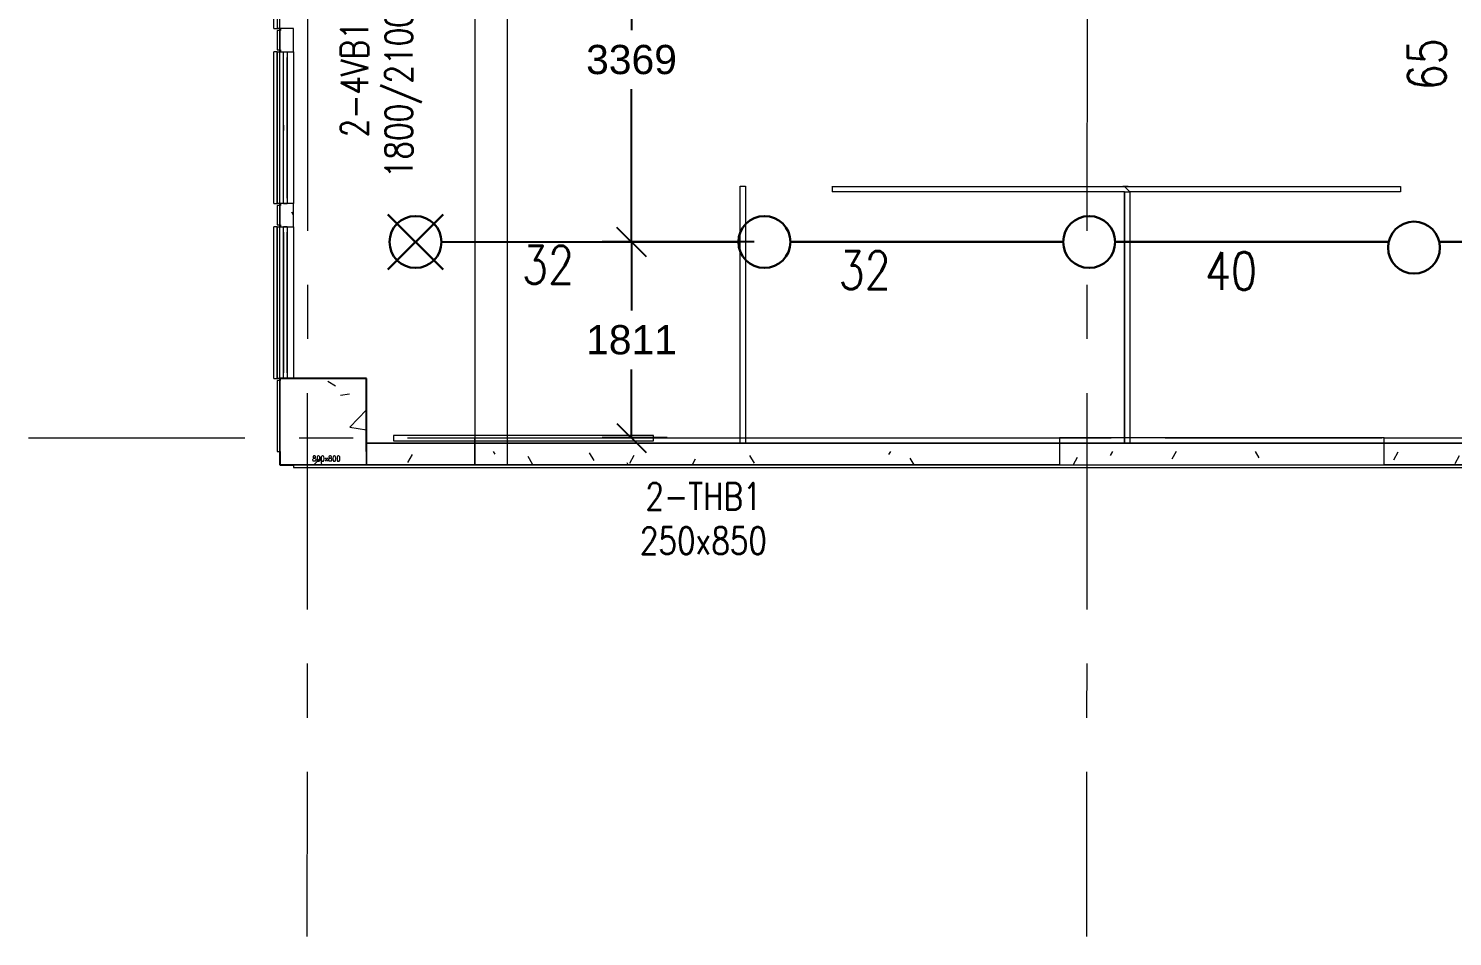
# Model space of a CAD drawing. Header units: millimetres. Extents: x -47219 to 440296, y -79832 to 7189.
# Drawn here: x -10140 to 3013, y -79832 to -71441 of the extents above; entities that cross this region are included whole.
import ezdxf

# ---------------------------------------------------------------- set-up
doc = ezdxf.new("R2010")
doc.units = ezdxf.units.MM
doc.linetypes.add('BLK_2 - 3RD STOREY  LOWER ROOF PLAN-archi clean_25 SEPT 2024$0$IDA - Grid Line', pattern=[3500, 2000, -500, 500, -500])
doc.linetypes.add('HIDDEN2', pattern=[4.7625, 3.175, -1.5875])
doc.layers.get('Defpoints').update_dxf_attribs({"color": 8, "lineweight": 9})
for name, color, linetype, lineweight in [('BLK_2 - 3RD STOREY  LOWER ROOF PLAN-archi clean_25 SEPT 2024$0$1599_DB_A_BLK2_HQ_R21-3RD STOREY 230517$0$A-_GENM----_M', 8, 'Continuous', 9), ('BLK_2 - 3RD STOREY  LOWER ROOF PLAN-archi clean_25 SEPT 2024$0$1599_DB_A_BLK2_HQ_R21-3RD STOREY 230517$0$A-_WALL----_H-1', 8, 'Continuous', 9), ('BLK_2 - 3RD STOREY  LOWER ROOF PLAN-archi clean_25 SEPT 2024$0$1599_DB_A_BLK2_HQ_R21-3RD STOREY 230517$0$A-_WIND----_E', 8, 'Continuous', 9), ('BLK_2 - 3RD STOREY  LOWER ROOF PLAN-archi clean_25 SEPT 2024$0$1599_DB_A_BLK2_HQ_R21-3RD STOREY 230517$0$S-_COLN----_E', 8, 'Continuous', 9), ('BLK_2 - 3RD STOREY  LOWER ROOF PLAN-archi clean_25 SEPT 2024$0$A-_FLOR----_E', 8, 'Continuous', 9), ('BLK_2 - 3RD STOREY  LOWER ROOF PLAN-archi clean_25 SEPT 2024$0$A-_GENM----_M', 8, 'Continuous', 9), ('BLK_2 - 3RD STOREY  LOWER ROOF PLAN-archi clean_25 SEPT 2024$0$A-_WALL----_E', 8, 'Continuous', 9), ('BLK_2 - 3RD STOREY  LOWER ROOF PLAN-archi clean_25 SEPT 2024$0$A-_WALL----_E-1', 8, 'Continuous', 18), ('BLK_2 - 3RD STOREY  LOWER ROOF PLAN-archi clean_25 SEPT 2024$0$A-_WIND----_E', 8, 'Continuous', 9), ('BLK_2 - 3RD STOREY  LOWER ROOF PLAN-archi clean_25 SEPT 2024$0$FURNITURE', 8, 'Continuous', 9), ('BLK_2 - 3RD STOREY  LOWER ROOF PLAN-archi clean_25 SEPT 2024$0$S-_ANOTGRID_E-1', 8, 'BLK_2 - 3RD STOREY  LOWER ROOF PLAN-archi clean_25 SEPT 2024$0$IDA - Grid Line', 9), ('BLK_2 - 3RD STOREY  LOWER ROOF PLAN-archi clean_25 SEPT 2024$0$S-_COLN----_E', 8, 'Continuous', 9), ('BLK_2 - 3RD STOREY  LOWER ROOF PLAN-archi clean_25 SEPT 2024$0$S-_COLN----_E-1', 8, 'Continuous', 9), ('BLK_2 - 3RD STOREY  LOWER ROOF PLAN-archi clean_25 SEPT 2024$0$S-_COLN----_E-2', 8, 'Continuous', 25), ('M-_SPRKPIEX_E-', 1, 'Continuous', 30), ('NW_BEAM AND COLUMN', 134, 'Continuous', 5), ('S-_LINE----_N-', 140, 'Continuous', 18), ('S-TEXT', 140, 'Continuous', 18)]:
    doc.layers.add(name, color=color, linetype=linetype, lineweight=lineweight)
for name, color, linetype in [('DIM', 8, 'Continuous'), ('M-_FIRESPRK_T-', 7, 'Continuous'), ('M-_SPRKBEAM_E-', 12, 'HIDDEN2')]:
    doc.layers.add(name, color=color, linetype=linetype)
doc.styles.add('RomanS_3', font='romans__.ttf', dxfattribs={"width": 0.8, "height": 50})
doc.styles.add('RomanS_5', font='romans__.ttf', dxfattribs={"width": 0.8, "height": 250})
doc.styles.add('Simplex', font='SIMPLEX.shx', dxfattribs={"width": 0.8, "height": 2.5})
doc.styles.get("Standard").update_dxf_attribs({"font": 'arial.ttf'})
doc.dimstyles.new('DIM 150', dxfattribs={"dimscale": 1500, "dimtxt": 0.18, "dimasz": 0.18, "dimexe": 0.18, "dimexo": 0.0625, "dimgap": 0.09, "dimtad": 0, "dimtih": 1, "dimtoh": 1, "dimdec": 0, "dimzin": 0, "dimdsep": 46, "dimtxsty": 'Standard', "dimblk": 'OBLIQUE', "dimcen": 0.09, "dimadec": 0, "dimazin": 0, "dimtfac": 1, "dimtdec": 0, "dimtofl": 0, "dimtmove": 0, "dimatfit": 3, "dimfxl": 1, "dimtolj": 1, "dimtzin": 0, "dimarcsym": 0})
pattern_1 = [(0, (-131307.08, -42727.71), (1016, 254), [83.82, -678.18, 83.82, -678.18, -4064]), (0, (-131307.08, -42727.71), (1016, 254), [-1524, 83.82, -1440.18, 83.82, -678.18, -1778]), (0, (-131307.08, -42727.71), (1016, 254), [-3810, 83.82, -424.18, 83.82, -1186.18]), (120, (-130926.08, -42600.71), (-727.97045, 752.8818), [83.82, -678.18, 83.82, -678.18, -4064]), (120, (-130926.08, -42600.71), (-727.97045, 752.8818), [-1524, 83.82, -1440.18, 83.82, -678.18, -1778]), (120, (-130926.08, -42600.71), (-727.97045, 752.8818), [-3810, 83.82, -424.18, 83.82, -1186.18]), (240, (-130799.08, -42092.71), (-288.02955, -1006.8818), [83.82, -678.18, 83.82, -678.18, -4064]), (240, (-130799.08, -42092.71), (-288.02955, -1006.8818), [-1524, 83.82, -1440.18, 83.82, -678.18, -1778]), (240, (-130799.08, -42092.71), (-288.02955, -1006.8818), [-3810, 83.82, -424.18, 83.82, -1186.18])]

# ---------------------------------------------------------------- blocks, each defined once
blk = doc.blocks.new('3rd Structure')
at = {"layer": 'NW_BEAM AND COLUMN', "color": 8}
for p, q in [((-36250, -79450), (-36250, 250)), ((-36250, -79450), (-36250, 250)), ((-34450, 250), (-34450, -79450)), ((-34150, 250), (-34150, -79450)), ((-36250, -78650), (-35450, -78650)), ((-36250, -79450), (-36250, -78650)), ((-35450, -78650), (-35450, -79450)), ((-34450, -79200), (-29050, -79200)), ((-34450, -79450), (-34450, -79200)), ((-29050, -79200), (-29050, -79450)), ((-26050, -79200), (-29050, -79200)), ((-29050, -79200), (-29050, -79450)), ((-26050, -79200), (-23150, -79200)), ((-26050, -79450), (-26050, -79200)), ((-26050, -79450), (-26050, -79200)), ((-34450, -79450), (-36250, -79450)), ((-34150, -79450), (-36250, -79450)), ((-35450, -79450), (-36250, -79450)), ((-29050, -79450), (-34450, -79450)), ((-29050, -79450), (-26050, -79450)), ((-23150, -79450), (-26050, -79450))]:
    blk.add_line(p, q, dxfattribs=at)
at = {"layer": 'S-TEXT', "color": 8, "insert": (-35686, -75689), "char_height": 250, "width": 2959.11, "attachment_point": 2, "rotation": 90, "line_spacing_factor": 0.983083, "style": 'RomanS_5'}
blk.add_mtext('2-4VB1-1\\P1800/2100x850', dxfattribs=at)
at = {"layer": 'S-TEXT', "color": 8, "line_spacing_factor": 0.983083}
for s, insert, char_height, width, attachment_point, style in [('800x800', (-35951, -79366), 50, 313.29, 1, 'RomanS_3'), ('2-THB1\\P250x850', (-32338, -79615), 250, 1566.41, 2, 'RomanS_5')]:
    blk.add_mtext(s, dxfattribs=dict(at, insert=insert, char_height=char_height, width=width, attachment_point=attachment_point, style=style))
blk = doc.blocks.new('fire0101')
at = {"color": 0, "linetype": 'Continuous'}
blk.add_circle((0, 0), 100, dxfattribs=at)
blk = doc.blocks.new('Under B spk')
for p, q in [((318, -318), (-318, 318)), ((318, 318), (-318, -318))]:
    blk.add_line(p, q)
blk.add_circle((0, 0), 300)
blk = doc.blocks.new('_Oblique')
at = {"color": 0, "linetype": 'ByBlock', "lineweight": -2}
blk.add_line((-0.5, -0.5), (0.5, 0.5), dxfattribs=at)
blk = doc.blocks.new('*D99')
at = {"layer": 'Defpoints', "color": 0, "transparency": 16777216}
for p in [(-4570, -73414), (-3343, -73414), (-4146, -75225)]:
    blk.add_point(p, dxfattribs=at)
at = {"layer": 'DIM', "color": 0, "lineweight": -2, "transparency": 16777216}
for p, q in [((-3436, -73414), (-4840, -73414)), ((-4570, -73414), (-4570, -74047)), ((-4570, -75225), (-4570, -74592)), ((-4240, -75225), (-4840, -75225))]:
    blk.add_line(p, q, dxfattribs=at)
at = {"layer": 'DIM', "color": 0, "lineweight": -2, "transparency": 16777216, "xscale": 270, "yscale": 270, "zscale": 270}
for p, rotation in [((-4570, -73414), 90), ((-4570, -75225), 270)]:
    blk.add_blockref('_Oblique', p, dxfattribs=dict(at, rotation=rotation))
at = {"layer": 'DIM', "color": 0, "transparency": 16777216, "insert": (-4570, -74319), "char_height": 270, "attachment_point": 5}
blk.add_mtext('\\A1;1811', dxfattribs=at)
blk = doc.blocks.new('*D122')
at = {"layer": 'Defpoints', "color": 0, "transparency": 16777216}
for p in [(-4570, -70045), (-3343, -70045), (-3343, -73414)]:
    blk.add_point(p, dxfattribs=at)
at = {"layer": 'DIM', "color": 0, "lineweight": -2, "transparency": 16777216}
for p, q in [((-3436, -70045), (-4840, -70045)), ((-4570, -70045), (-4570, -71457)), ((-4570, -73414), (-4570, -72003)), ((-3436, -73414), (-4840, -73414))]:
    blk.add_line(p, q, dxfattribs=at)
at = {"layer": 'DIM', "color": 0, "lineweight": -2, "transparency": 16777216, "xscale": 270, "yscale": 270, "zscale": 270}
for p, rotation in [((-4570, -70045), 90), ((-4570, -73414), 270)]:
    blk.add_blockref('_Oblique', p, dxfattribs=dict(at, rotation=rotation))
at = {"layer": 'DIM', "color": 0, "transparency": 16777216, "insert": (-4570, -71730), "char_height": 270, "attachment_point": 5}
blk.add_mtext('\\A1;3369', dxfattribs=at)
blk = doc.blocks.new('BLK_2 - 3RD STOREY  LOWER ROOF PLAN-archi clean_25 SEPT 2024$0$1599_DB_A_BLK2_HQ_R21-3RD STOREY 230517$0$IDA - Casement w Top Hung - 2 Panels - 1400L X 1500H - B2-AW02-3436901-LINKVIEW_BLK2_3RD STOREY')
at = {"layer": 'BLK_2 - 3RD STOREY  LOWER ROOF PLAN-archi clean_25 SEPT 2024$0$1599_DB_A_BLK2_HQ_R21-3RD STOREY 230517$0$A-_WIND----_E'}
for p, q in [((-700, 17.5), (700, 17.5)), ((-700, 17.5), (-700, -17.5)), ((700, 17.5), (700, -17.5)), ((700, -17.5), (-700, -17.5))]:
    blk.add_line(p, q, dxfattribs=at)
blk = doc.blocks.new('BLK_2 - 3RD STOREY  LOWER ROOF PLAN-archi clean_25 SEPT 2024$0$1599_DB_A_BLK2_HQ_R21-3RD STOREY 230517$0$IDA - Casement w Top Hung - 2 Panels - 1400L X 1500H - B2-AW02-3436902-LINKVIEW_BLK2_3RD STOREY')
at = {"layer": 'BLK_2 - 3RD STOREY  LOWER ROOF PLAN-archi clean_25 SEPT 2024$0$1599_DB_A_BLK2_HQ_R21-3RD STOREY 230517$0$A-_WIND----_E'}
for p, q in [((-700, 17.5), (700, 17.5)), ((-700, 17.5), (-700, -17.5)), ((700, 17.5), (700, -17.5)), ((700, -17.5), (-700, -17.5))]:
    blk.add_line(p, q, dxfattribs=at)
blk = doc.blocks.new('BLK_2 - 3RD STOREY  LOWER ROOF PLAN-archi clean_25 SEPT 2024$0$IDA - Casement w Top Hung - 2 Panels - 1400L X 1500H - B2-AW02-3436902-BLK 2 3RD STOREY PLAN')
at = {"layer": 'BLK_2 - 3RD STOREY  LOWER ROOF PLAN-archi clean_25 SEPT 2024$0$A-_WIND----_E'}
for p, q in [((-700, 17.5), (700, 17.5)), ((-700, 17.5), (-700, -17.5)), ((-615, 17.5), (-650, 17.5)), ((-650, 17.5), (-25, 17.5)), ((-650, 17.5), (650, 17.5)), ((650, 17.5), (-650, 17.5)), ((-35, 17.5), (-615, 17.5)), ((-615, 17.5), (-60, 17.5)), ((0, 17.5), (-35, 17.5)), ((-24.9, 17.5), (25, 17.5)), ((35, 17.5), (0, 17.5)), ((25, 17.5), (650, 17.5)), ((615, 17.5), (35, 17.5)), ((60, 17.5), (615, 17.5)), ((650, 17.5), (615, 17.5)), ((700, 17.5), (700, -17.5)), ((700, -17.5), (-700, -17.5)), ((-650, -17.5), (-615, -17.5)), ((-25, -17.5), (-650, -17.5)), ((650, -17.5), (-650, -17.5)), ((650, -17.5), (-650, -17.5)), ((-615, -17.5), (-35, -17.5)), ((-60, -17.5), (-615, -17.5)), ((-35, -17.5), (0, -17.5)), ((-24.9, -17.5), (25, -17.5)), ((0, -17.5), (35, -17.5)), ((650, -17.5), (25, -17.5)), ((35, -17.5), (615, -17.5)), ((615, -17.5), (60, -17.5)), ((615, -17.5), (650, -17.5))]:
    blk.add_line(p, q, dxfattribs=at)
blk = doc.blocks.new('BLK_2 - 3RD STOREY  LOWER ROOF PLAN-archi clean_25 SEPT 2024$0$IDA - Casement w Top Hung - 2 Panels - 1400L X 1500H - B2-AW02-3436901-BLK 2 3RD STOREY PLAN')
at = {"layer": 'BLK_2 - 3RD STOREY  LOWER ROOF PLAN-archi clean_25 SEPT 2024$0$A-_WIND----_E'}
for p, q in [((-700, 17.5), (700, 17.5)), ((-700, 17.5), (-700, -17.5)), ((-650, 17.5), (-615, 17.5)), ((-650, 17.5), (-25, 17.5)), ((-650, 17.5), (650, 17.5)), ((-650, 17.5), (650, 17.5)), ((-615, 17.5), (-35, 17.5)), ((-615, 17.5), (-60, 17.5)), ((-35, 17.5), (0, 17.5)), ((25, 17.5), (-24.9, 17.5)), ((0, 17.5), (35, 17.5)), ((25, 17.5), (650, 17.5)), ((35, 17.5), (615, 17.5)), ((60, 17.5), (615, 17.5)), ((615, 17.5), (650, 17.5)), ((700, 17.5), (700, -17.5)), ((700, -17.5), (-700, -17.5)), ((-615, -17.5), (-650, -17.5)), ((-25, -17.5), (-650, -17.5)), ((650, -17.5), (-650, -17.5)), ((-650, -17.5), (650, -17.5)), ((-35, -17.5), (-615, -17.5)), ((-60, -17.5), (-615, -17.5)), ((0, -17.5), (-35, -17.5)), ((25, -17.5), (-24.9, -17.5)), ((35, -17.5), (0, -17.5)), ((650, -17.5), (25, -17.5)), ((615, -17.5), (35, -17.5)), ((615, -17.5), (60, -17.5)), ((650, -17.5), (615, -17.5))]:
    blk.add_line(p, q, dxfattribs=at)
blk = doc.blocks.new('BLK_2 - 3RD STOREY  LOWER ROOF PLAN-archi clean_25 SEPT 2024$0$Wall Motif - Type 1-2673879-BLK 2 3RD STOREY PLAN')
at = {"layer": 'BLK_2 - 3RD STOREY  LOWER ROOF PLAN-archi clean_25 SEPT 2024$0$A-_GENM----_M'}
for p, q in [((-575, 105), (825, 105)), ((-575, 105), (-575, 75)), ((825, 75), (-575, 75)), ((-525, 105), (81, 105)), ((81, 75), (-525, 75)), ((-481, 105), (125, 105)), ((-481, 105), (731, 105)), ((125, 75), (-481, 75)), ((731, 75), (-481, 75)), ((125, 105), (731, 105)), ((731, 75), (125, 75)), ((169, 105), (775, 105)), ((775, 75), (169, 75)), ((825, 75), (825, 105))]:
    blk.add_line(p, q, dxfattribs=at)
blk = doc.blocks.new('BLK_2 - 3RD STOREY  LOWER ROOF PLAN-archi clean_25 SEPT 2024$0$Wall Motif - Type 1-V8-BLK 2 3RD STOREY PLAN')
at = {"layer": 'BLK_2 - 3RD STOREY  LOWER ROOF PLAN-archi clean_25 SEPT 2024$0$A-_GENM----_M'}
for p, q in [((-575, 105), (825, 105)), ((-575, 105), (-575, 75)), ((825, 75), (-575, 75)), ((-525, 105), (81, 105)), ((81, 75), (-525, 75)), ((-481, 105), (123, 105)), ((-481, 105), (731, 105)), ((123, 75), (-481, 75)), ((731, 75), (-481, 75)), ((125, 105), (731, 105)), ((731, 75), (125, 75)), ((169, 105), (775, 105)), ((775, 75), (169, 75)), ((825, 75), (825, 105))]:
    blk.add_line(p, q, dxfattribs=at)
blk = doc.blocks.new('BLK_2 - 3RD STOREY  LOWER ROOF PLAN-archi clean_25 SEPT 2024$0$1599_DB_A_BLK2_HQ_R21-3RD STOREY 230517$0$Wall Motif - Type 1-2673879-LINKVIEW_BLK2_3RD STOREY')
at = {"layer": 'BLK_2 - 3RD STOREY  LOWER ROOF PLAN-archi clean_25 SEPT 2024$0$1599_DB_A_BLK2_HQ_R21-3RD STOREY 230517$0$A-_GENM----_M'}
for p, q in [((-575, 105), (825, 105)), ((-575, 105), (-575, 75)), ((825, 75), (-575, 75)), ((825, 75), (825, 105))]:
    blk.add_line(p, q, dxfattribs=at)
blk = doc.blocks.new('BLK_2 - 3RD STOREY  LOWER ROOF PLAN-archi clean_25 SEPT 2024$0$sdfsdf')
at = {"layer": 'BLK_2 - 3RD STOREY  LOWER ROOF PLAN-archi clean_25 SEPT 2024$0$1599_DB_A_BLK2_HQ_R21-3RD STOREY 230517$0$S-_COLN----_E'}
h = blk.add_hatch(dxfattribs=at)
h.set_pattern_fill('FP_1', color=256, style=0, pattern_type=2)
h.set_pattern_definition([(50, (-131307.1, -42727.7), (1821.84, -159.39), [190.5, -2095.5]), (355, (-131307, -42727.7), (-352.43, 1910.567), [152.4, -1676.4]), (100.451, (-131155.3, -42741), (1469.426, 1751.166), [161.9, -1780.9]), (46.184, (-131307, -42219.7), (2710.79, -420.43), [285.75, -3143.25]), (96.636, (-131081.2, -42254.7), (2374.03, 2474.28), [242.85, -2671.35]), (351.184, (-131307, -42219.7), (2374.05, 2474.25), [228.6, -2514.6]), (21, (-131053.1, -42346.7), (1516.143, -1022.652), [190.5, -2095.5]), (326, (-131053, -42346.7), (618.02, 1841.88), [152.4, -1676.4]), (71.451, (-130926.7, -42432), (2134.17, 819.212), [161.9, -1780.9]), (37.5, (-131307.1, -42727.7), (30.886, 845.5504), [83.82, -1572.26, 83.82, -1617.98, -1682.75]), (37.5, (-131307.1, -42727.7), (30.886, 845.5504), [-3357.88, 83.82, -1598.93]), (7.5, (-131307.1, -42727.7), (668.197, 1001.806), [83.82, -886.46, 83.82, -1534.16, -641.35]), (7.5, (-131307.1, -42727.7), (668.197, 1001.806), [-2588.26, 83.82, -557.53]), (327.5, (-131873.5, -42727.7), (1355.9093, -57.2896), [83.82, -551.18, 83.82, -1897.38, -2628.9]), (327.5, (-131873.5, -42727.7), (1355.9093, -57.2896), [-2616.2, 83.82, -2545.08]), (317.5, (-132127.5, -42727.7), (1481.293, 254.266), [83.82, -741.68, 83.82, -1231.9, -1866.9]), (317.5, (-132127.5, -42727.7), (1481.293, 254.266), [-2141.22, 83.82, -1783.08])])
h.paths.add_polyline_path([(-138336, -118202), (-138336, -117402), (-139136, -117402), (-139136, -118202), (-139011, -118202)], flags=0)
h = blk.add_hatch(dxfattribs=at)
h.set_pattern_fill('FP_2', color=256, style=0, pattern_type=2)
h.set_pattern_definition([(0, (-131307.08, -42727.71), (1016, 254), [83.82, -678.18, 83.82, -678.18, -4064]), (0, (-131307.08, -42727.71), (1016, 254), [-1524, 83.82, -1440.18, 83.82, -678.18, -1778]), (0, (-131307.08, -42727.71), (1016, 254), [-3810, 83.82, -424.18, 83.82, -1186.18]), (120, (-130926.08, -42600.71), (-727.97045, 752.8818), [83.82, -678.18, 83.82, -678.18, -4064]), (120, (-130926.08, -42600.71), (-727.97045, 752.8818), [-1524, 83.82, -1440.18, 83.82, -678.18, -1778]), (120, (-130926.08, -42600.71), (-727.97045, 752.8818), [-3810, 83.82, -424.18, 83.82, -1186.18]), (240, (-130799.08, -42092.71), (-288.02955, -1006.8818), [83.82, -678.18, 83.82, -678.18, -4064]), (240, (-130799.08, -42092.71), (-288.02955, -1006.8818), [-1524, 83.82, -1440.18, 83.82, -678.18, -1778]), (240, (-130799.08, -42092.71), (-288.02955, -1006.8818), [-3810, 83.82, -424.18, 83.82, -1186.18])])
h.paths.add_polyline_path([(-125140, -118202), (-125036, -118202), (-125036, -118077), (-138336, -118077), (-138336, -118202), (-128748, -118202)], flags=0)
at = {"layer": 'BLK_2 - 3RD STOREY  LOWER ROOF PLAN-archi clean_25 SEPT 2024$0$S-_COLN----_E-1'}
h = blk.add_hatch(dxfattribs=at)
h.set_pattern_fill('FP_1', color=256, style=0, pattern_type=2)
h.set_pattern_definition([(50, (-3e-10, -1e-11), (1821.841, -159.39), [190.5, -2095.5]), (355, (-3e-10, -1e-11), (-352.428, 1910.567), [152.4, -1676.4]), (100.451, (151.8, -13.3), (1469.426, 1751.166), [161.9, -1780.901]), (46.184, (-3e-10, 508), (2710.79, -420.428), [285.75, -3143.25]), (96.636, (226, 473), (2374.026, 2474.276), [242.85, -2671.35]), (351.184, (-3e-10, 508), (2374.05, 2474.253), [228.6, -2514.6]), (21, (254, 381), (1516.143, -1022.652), [190.5, -2095.5]), (326, (254, 381), (618.02, 1841.88), [152.4, -1676.4]), (71.451, (380.3, 295.8), (2134.171, 819.212), [161.9, -1780.901]), (37.5, (-3e-10, -1e-11), (30.886, 845.5504), [83.82, -1572.26, 83.82, -1617.98, -1682.75]), (37.5, (-3e-10, -1e-11), (30.886, 845.5504), [-3357.88, 83.82, -1598.93]), (7.5, (-3e-10, -1e-11), (668.1966, 1001.8057), [83.82, -886.46, 83.82, -1534.16, -641.35]), (7.5, (-3e-10, -1e-11), (668.1966, 1001.8057), [-2588.26, 83.82, -557.53]), (327.5, (-566.4, -1e-11), (1355.9093, -57.2896), [83.82, -551.18, 83.82, -1897.38, -2628.9]), (327.5, (-566.4, -1e-11), (1355.9093, -57.2896), [-2616.2, 83.82, -2545.08]), (317.5, (-820.4, -1e-11), (1481.293, 254.266), [83.82, -741.68, 83.82, -1231.9, -1866.9]), (317.5, (-820.4, -1e-11), (1481.293, 254.266), [-2141.22, 83.82, -1783.08])])
h.paths.add_polyline_path([(-138336, -118202), (-138336, -117402), (-139136, -117402), (-139136, -118202), (-139011, -118202)])
at = {"layer": 'BLK_2 - 3RD STOREY  LOWER ROOF PLAN-archi clean_25 SEPT 2024$0$1599_DB_A_BLK2_HQ_R21-3RD STOREY 230517$0$S-_COLN----_E'}
for p, q in [((-139136, -114169), (-139136, -114189)), ((-139131, -114169), (-139131, -114189)), ((-139011, -114386), (-139011, -114169)), ((-139161, -114189), (-139161, -114366)), ((-139131, -114189), (-139161, -114189)), ((-139136, -114189), (-139136, -114366)), ((-139161, -114366), (-139131, -114366)), ((-139161, -115786), (-139161, -114386)), ((-139161, -114386), (-139131, -114386)), ((-139136, -114366), (-139136, -114386)), ((-139131, -114366), (-139131, -114386)), ((-139131, -114386), (-139104, -114386)), ((-139069, -114386), (-139011, -114386)), ((-139011, -114386), (-139011, -115786)), ((-134036, -115627), (-134036, -115678)), ((-134036, -115628), (-131336, -115628)), ((-131336, -115678), (-134036, -115678)), ((-131351, -115628), (-131351, -115627)), ((-131351, -115627), (-131301, -115627)), ((-131351, -115628), (-131351, -115628)), ((-131336, -115678), (-131336, -118003)), ((-131336, -118002), (-131336, -115678)), ((-139131, -115786), (-139161, -115786)), ((-139161, -115806), (-139161, -115982)), ((-139131, -115806), (-139161, -115806)), ((-139136, -115786), (-139136, -115806)), ((-139136, -115806), (-139136, -115982)), ((-139131, -115786), (-139131, -115806)), ((-139104, -115786), (-139131, -115786)), ((-139011, -115786), (-139069, -115786)), ((-139011, -116002), (-139011, -115786)), ((-139161, -115982), (-139131, -115982)), ((-139161, -117402), (-139161, -116002)), ((-139161, -116002), (-139131, -116002)), ((-139136, -115982), (-139136, -116002)), ((-139131, -115982), (-139131, -116002)), ((-139131, -116002), (-139104, -116002)), ((-139069, -116002), (-139011, -116002)), ((-139011, -116002), (-139011, -117402)), ((-139136, -117402), (-139161, -117402)), ((-139136, -117422), (-139161, -117422)), ((-139161, -117422), (-139161, -118077)), ((-139136, -117402), (-139136, -117422)), ((-139104, -117402), (-139136, -117402)), ((-139136, -118077), (-139136, -117422)), ((-139136, -117422), (-139136, -118077)), ((-138336, -117402), (-139069, -117402)), ((-138336, -118077), (-138336, -117402)), ((-139161, -118077), (-139136, -118077)), ((-139136, -118077), (-139136, -118202)), ((-138336, -118202), (-138336, -118077)), ((-138336, -118077), (-138336, -118202)), ((-131286, -118002), (-131336, -118002)), ((-139136, -118202), (-139011, -118202)), ((-139011, -118202), (-138336, -118202)), ((-138336, -118202), (-139011, -118202)), ((-139011, -118202), (-139011, -118227)), ((-139011, -118227), (-124211, -118227)), ((-138336, -118202), (-125036, -118202))]:
    blk.add_line(p, q, dxfattribs=at)
blk.add_lwpolyline([(-134836, -118002), (-134886, -118002), (-134886, -115627), (-134836, -115627)], close=True, dxfattribs=at)
for points in [[(-131336, -115628), (-128786, -115629), (-128786, -115679), (-131286, -115678), (-131336, -115628), (-128786, -115629), (-128786, -115679), (-131286, -115678), (-131336, -115628), (-128786, -115629), (-128786, -115679), (-131286, -115678)], [(-131286, -115678), (-131286, -118003), (-131336, -118003), (-131336, -115678), (-131286, -115678), (-131286, -118003), (-131336, -118003), (-131336, -115678), (-131286, -115678), (-131286, -118003), (-131336, -118003), (-131336, -115678)], [(-127986, -118002), (-138336, -118002), (-127986, -118002), (-138336, -118002), (-127986, -118002), (-138336, -118002)]]:
    blk.add_lwpolyline(points, dxfattribs=at)
at = {"layer": 'BLK_2 - 3RD STOREY  LOWER ROOF PLAN-archi clean_25 SEPT 2024$0$A-_FLOR----_E'}
for p, q in [((-139136, -114169), (-139136, -114189)), ((-139136, -114169), (-139136, -114189)), ((-139136, -114189), (-139136, -114366)), ((-139136, -114189), (-139136, -114366)), ((-139136, -114366), (-139136, -114386)), ((-139136, -114366), (-139136, -114386)), ((-139136, -115786), (-139136, -115806)), ((-139136, -115786), (-139136, -115806)), ((-139136, -115806), (-139136, -115982)), ((-139136, -115806), (-139136, -115982)), ((-139136, -115982), (-139136, -116002)), ((-139136, -115982), (-139136, -116002)), ((-139136, -117402), (-139136, -117422)), ((-139136, -117402), (-139136, -118202)), ((-139136, -117422), (-139136, -118202)), ((-139136, -118202), (-139011, -118202)), ((-139136, -118202), (-124236, -118202)), ((-139011, -118202), (-124236, -118202))]:
    blk.add_line(p, q, dxfattribs=at)
at = {"layer": 'BLK_2 - 3RD STOREY  LOWER ROOF PLAN-archi clean_25 SEPT 2024$0$A-_WALL----_E'}
for p, q in [((-139131, -114169), (-139161, -114169)), ((-139136, -114189), (-139136, -114366)), ((-139161, -114386), (-139131, -114386)), ((-139161, -115786), (-139161, -114386)), ((-139131, -114386), (-139011, -114386)), ((-139011, -114386), (-139011, -115786)), ((-139131, -115786), (-139161, -115786)), ((-139136, -115806), (-139136, -115982)), ((-139011, -115786), (-139131, -115786)), ((-139161, -116002), (-139131, -116002)), ((-139161, -117402), (-139161, -116002)), ((-139131, -116002), (-139011, -116002)), ((-139011, -116002), (-139011, -117402)), ((-139011, -117402), (-139161, -117402)), ((-139136, -118077), (-139136, -117422)), ((-138336, -118077), (-138336, -118202)), ((-138336, -118202), (-139011, -118202)), ((-138336, -118202), (-125036, -118202))]:
    blk.add_line(p, q, dxfattribs=at)
at = {"layer": 'BLK_2 - 3RD STOREY  LOWER ROOF PLAN-archi clean_25 SEPT 2024$0$A-_WALL----_E-1'}
for p, q in [((-139011, -114169), (-139131, -114169)), ((-139131, -114169), (-139131, -114189)), ((-139011, -114386), (-139011, -114169)), ((-139131, -114189), (-139161, -114189)), ((-139161, -114189), (-139161, -114366)), ((-139161, -114366), (-139131, -114366)), ((-139131, -114366), (-139131, -114386)), ((-139131, -114386), (-139011, -114386)), ((-139131, -115806), (-139161, -115806)), ((-139161, -115806), (-139161, -115982)), ((-139011, -115786), (-139131, -115786)), ((-139131, -115786), (-139131, -115806)), ((-139011, -116002), (-139011, -115786)), ((-139161, -115982), (-139131, -115982)), ((-139131, -115982), (-139131, -116002)), ((-139131, -116002), (-139011, -116002)), ((-139161, -117422), (-139161, -118077)), ((-139136, -117422), (-139161, -117422)), ((-139161, -118077), (-139136, -118077)), ((-139011, -118202), (-139011, -118227)), ((-139011, -118227), (-124361, -118227))]:
    blk.add_line(p, q, dxfattribs=at)
at = {"layer": 'BLK_2 - 3RD STOREY  LOWER ROOF PLAN-archi clean_25 SEPT 2024$0$FURNITURE'}
blk.add_lwpolyline([(-135686, -117930), (-138086, -117930), (-138086, -117980), (-135686, -117980)], close=True, dxfattribs=at)
at = {"layer": 'BLK_2 - 3RD STOREY  LOWER ROOF PLAN-archi clean_25 SEPT 2024$0$S-_COLN----_E'}
for p, q in [((-139136, -117422), (-139136, -118077)), ((-138336, -118202), (-138336, -118077)), ((-139011, -118202), (-138336, -118202))]:
    blk.add_line(p, q, dxfattribs=at)
at = {"layer": 'BLK_2 - 3RD STOREY  LOWER ROOF PLAN-archi clean_25 SEPT 2024$0$S-_COLN----_E-2'}
for p, q in [((-138336, -117402), (-139136, -117402)), ((-139136, -117402), (-139136, -117422)), ((-138336, -118077), (-138336, -117402)), ((-139136, -118077), (-139136, -118202)), ((-139136, -118202), (-139011, -118202))]:
    blk.add_line(p, q, dxfattribs=at)
at = {"layer": 'BLK_2 - 3RD STOREY  LOWER ROOF PLAN-archi clean_25 SEPT 2024$0$1599_DB_A_BLK2_HQ_R21-3RD STOREY 230517$0$S-_COLN----_E'}
for name, p, rotation in [('BLK_2 - 3RD STOREY  LOWER ROOF PLAN-archi clean_25 SEPT 2024$0$1599_DB_A_BLK2_HQ_R21-3RD STOREY 230517$0$Wall Motif - Type 1-2673879-LINKVIEW_BLK2_3RD STOREY', (-139086, -115211), 90), ('BLK_2 - 3RD STOREY  LOWER ROOF PLAN-archi clean_25 SEPT 2024$0$1599_DB_A_BLK2_HQ_R21-3RD STOREY 230517$0$IDA - Casement w Top Hung - 2 Panels - 1400L X 1500H - B2-AW02-3436901-LINKVIEW_BLK2_3RD STOREY', (-139087, -115086), 90), ('BLK_2 - 3RD STOREY  LOWER ROOF PLAN-archi clean_25 SEPT 2024$0$1599_DB_A_BLK2_HQ_R21-3RD STOREY 230517$0$Wall Motif - Type 1-2673879-LINKVIEW_BLK2_3RD STOREY', (-139086, -116827), 90), ('BLK_2 - 3RD STOREY  LOWER ROOF PLAN-archi clean_25 SEPT 2024$0$1599_DB_A_BLK2_HQ_R21-3RD STOREY 230517$0$IDA - Casement w Top Hung - 2 Panels - 1400L X 1500H - B2-AW02-3436902-LINKVIEW_BLK2_3RD STOREY', (-139087, -116702), 270)]:
    blk.add_blockref(name, p, dxfattribs=dict(at, rotation=rotation))
at = {"layer": 'BLK_2 - 3RD STOREY  LOWER ROOF PLAN-archi clean_25 SEPT 2024$0$A-_GENM----_M', "rotation": 90}
for name, p in [('BLK_2 - 3RD STOREY  LOWER ROOF PLAN-archi clean_25 SEPT 2024$0$Wall Motif - Type 1-V8-BLK 2 3RD STOREY PLAN', (-139086, -113594)), ('BLK_2 - 3RD STOREY  LOWER ROOF PLAN-archi clean_25 SEPT 2024$0$Wall Motif - Type 1-2673879-BLK 2 3RD STOREY PLAN', (-139086, -115211)), ('BLK_2 - 3RD STOREY  LOWER ROOF PLAN-archi clean_25 SEPT 2024$0$Wall Motif - Type 1-2673879-BLK 2 3RD STOREY PLAN', (-139086, -116827))]:
    blk.add_blockref(name, p, dxfattribs=at)
at = {"layer": 'BLK_2 - 3RD STOREY  LOWER ROOF PLAN-archi clean_25 SEPT 2024$0$A-_WIND----_E'}
for name, p, rotation in [('BLK_2 - 3RD STOREY  LOWER ROOF PLAN-archi clean_25 SEPT 2024$0$IDA - Casement w Top Hung - 2 Panels - 1400L X 1500H - B2-AW02-3436901-BLK 2 3RD STOREY PLAN', (-139087, -115086), 90), ('BLK_2 - 3RD STOREY  LOWER ROOF PLAN-archi clean_25 SEPT 2024$0$IDA - Casement w Top Hung - 2 Panels - 1400L X 1500H - B2-AW02-3436902-BLK 2 3RD STOREY PLAN', (-139087, -116702), 270)]:
    blk.add_blockref(name, p, dxfattribs=dict(at, rotation=rotation))
blk = doc.blocks.new('BLK_2 - 3RD STOREY  LOWER ROOF PLAN-archi clean_25 SEPT 2024')
at = {"layer": 'BLK_2 - 3RD STOREY  LOWER ROOF PLAN-archi clean_25 SEPT 2024$0$1599_DB_A_BLK2_HQ_R21-3RD STOREY 230517$0$A-_WALL----_H-1'}
h = blk.add_hatch(dxfattribs=at)
h.set_pattern_fill('FP_2', color=256, style=0, pattern_type=2)
h.set_pattern_definition(pattern_1)
h.paths.add_polyline_path([(-139131, -114386), (-139011, -114386), (-139011, -114169), (-139131, -114169), (-139131, -114189), (-139136, -114189), (-139136, -114366), (-139131, -114366)], flags=0)
h = blk.add_hatch(dxfattribs=at)
h.set_pattern_fill('FP_2', color=256, style=0, pattern_type=2)
h.set_pattern_definition(pattern_1)
h.paths.add_polyline_path([(-139011, -116002), (-139011, -115786), (-139131, -115786), (-139131, -115806), (-139136, -115806), (-139136, -115982), (-139131, -115982), (-139131, -116002), (-139069, -116002)], flags=0)
at = {"layer": 'BLK_2 - 3RD STOREY  LOWER ROOF PLAN-archi clean_25 SEPT 2024$0$A-_WALL----_E'}
h = blk.add_hatch(dxfattribs=at)
h.set_pattern_fill('FP_2', color=256, style=0, pattern_type=2)
h.set_pattern_definition([(0, (0, 0), (1016, 254), [83.82, -678.18, 83.82, -678.18, -4064]), (0, (0, 0), (1016, 254), [-1524, 83.82, -1440.18, 83.82, -678.18, -1778]), (0, (0, 0), (1016, 254), [-3810, 83.82, -424.18, 83.82, -1186.18]), (120, (381, 127), (-727.97045, 752.8818), [83.82, -678.18, 83.82, -678.18, -4064]), (120, (381, 127), (-727.97045, 752.8818), [-1524, 83.82, -1440.18, 83.82, -678.18, -1778]), (120, (381, 127), (-727.97045, 752.8818), [-3810, 83.82, -424.18, 83.82, -1186.18]), (240, (508, 635), (-288.02955, -1006.8818), [83.82, -678.18, 83.82, -678.18, -4064]), (240, (508, 635), (-288.02955, -1006.8818), [-1524, 83.82, -1440.18, 83.82, -678.18, -1778]), (240, (508, 635), (-288.02955, -1006.8818), [-3810, 83.82, -424.18, 83.82, -1186.18])])
h.paths.add_polyline_path([(-139011, -116002), (-139011, -115786), (-139131, -115786), (-139131, -115806), (-139136, -115806), (-139136, -115982), (-139131, -115982), (-139131, -116002), (-139069, -116002)])
h.paths.add_polyline_path([(-139131, -114386), (-139011, -114386), (-139011, -114169), (-139131, -114169), (-139131, -114189), (-139136, -114189), (-139136, -114366), (-139131, -114366)])
h.paths.add_polyline_path([(-139131, -112769), (-139011, -112769), (-139011, -112552), (-139131, -112552), (-139131, -112572), (-139136, -112572), (-139136, -112749), (-139131, -112749)])
h.paths.add_polyline_path([(-139131, -108952), (-139011, -108952), (-139011, -108686), (-139131, -108686), (-139131, -108706), (-139136, -108706), (-139136, -108932), (-139131, -108932)])
h.paths.add_polyline_path([(-139131, -107286), (-139011, -107286), (-139011, -107019), (-139131, -107019), (-139131, -107039), (-139136, -107039), (-139136, -107266), (-139131, -107266)])
h.paths.add_polyline_path([(-139069, -105619), (-139011, -105619), (-139011, -105352), (-139131, -105352), (-139131, -105372), (-139136, -105372), (-139136, -105599), (-139131, -105599), (-139131, -105619), (-139104, -105619)])
h.paths.add_polyline_path([(-139131, -101752), (-139011, -101752), (-139011, -101486), (-139131, -101486), (-139131, -101506), (-139136, -101506), (-139136, -101732), (-139131, -101732)])
h.paths.add_polyline_path([(-139011, -100086), (-139011, -99819), (-139131, -99819), (-139131, -99839), (-139136, -99839), (-139136, -100066), (-139131, -100066), (-139131, -100086), (-139069, -100086)])
h.paths.add_polyline_path([(-139131, -98419), (-139011, -98419), (-139011, -98152), (-139131, -98152), (-139131, -98172), (-139136, -98172), (-139136, -98399), (-139131, -98399)])
at = {"layer": 'BLK_2 - 3RD STOREY  LOWER ROOF PLAN-archi clean_25 SEPT 2024$0$S-_ANOTGRID_E-1'}
for p, q in [((-138834, -37038), (-138886, -122559)), ((-131634, -37038), (-131686, -122559)), ((-141459, -117952), (-96555, -117952))]:
    blk.add_line(p, q, dxfattribs=at)
at = {"layer": 'BLK_2 - 3RD STOREY  LOWER ROOF PLAN-archi clean_25 SEPT 2024$0$A-_WALL----_E'}
blk.add_blockref('BLK_2 - 3RD STOREY  LOWER ROOF PLAN-archi clean_25 SEPT 2024$0$sdfsdf', (0, 0), dxfattribs=at)

msp = doc.modelspace()

# ---------------------------------------------------------------- linework, layer by layer
at = {"layer": 'M-_SPRKBEAM_E-'}
msp.add_line((-6325.6, -73414.1), (-3582.6, -73414.1), dxfattribs=at)
at = {"layer": 'M-_SPRKPIEX_E-'}
for p, q in [((-3102.6, -73414.1), (-582.6, -73414.1)), ((-725.6, -73414.1), (-582.6, -73414.1)), ((-102.6, -73414.1), (2423.1, -73414.1)), ((2891.6, -73414.1), (5004.6, -73414.1))]:
    msp.add_line(p, q, dxfattribs=at)

# ---------------------------------------------------------------- block references
msp.add_blockref('BLK_2 - 3RD STOREY  LOWER ROOF PLAN-archi clean_25 SEPT 2024', (131318.5, 42727.7), dxfattribs=at)
at = {"layer": 'M-_SPRKPIEX_E-', "xscale": 0.8, "yscale": 0.8, "zscale": 0.8}
msp.add_blockref('Under B spk', (-6565.6, -73414.1), dxfattribs=at)
at = {"layer": 'M-_SPRKPIEX_E-', "xscale": 2.4, "yscale": 2.4, "zscale": 2.4, "rotation": 258.865011862231}
for p in [(-3342.6, -73414.1), (-342.6, -73414.1), (2657.4, -73466.3)]:
    msp.add_blockref('fire0101', p, dxfattribs=at)
at = {"layer": 'S-_LINE----_N-'}
msp.add_blockref('3rd Structure', (28432.1, 3975.3), dxfattribs=at)

# ---------------------------------------------------------------- texts
at = {"layer": 'M-_FIRESPRK_T-', "style": 'Simplex', "width": 0.8}
msp.add_text('65', height=350, rotation=90, dxfattribs=at).set_placement((2952, -72012.5))
for s, p in [('32', (-5581.9, -73800.3)), ('32', (-2656.6, -73849.6)), ('40', (727.1, -73856.9))]:
    msp.add_text(s, height=350, dxfattribs=at).set_placement(p)

# ---------------------------------------------------------------- dimensions: what is measured, and where the dimension line sits
at = {"layer": 'DIM'}
dim = msp.add_linear_dim(base=(-4570, -70045.2), p1=(-3342.6, -73414.1), p2=(-3342.6, -70045.2), angle=90, dimstyle='DIM 150', override={"dimtmove": 1}, dxfattribs=at)
dim.commit()
dim.dimension.update_dxf_attribs({"geometry": '*D122', "text_midpoint": (-4570, -71729.6)})
dim = msp.add_linear_dim(base=(-4570, -73414.1), p1=(-4146, -75224.7), p2=(-3342.6, -73414.1), angle=90, dimstyle='DIM 150', dxfattribs=at)
dim.commit()
dim.dimension.update_dxf_attribs({"geometry": '*D99', "text_midpoint": (-4570, -74319.4)})

doc.saveas('drawing.dxf')
